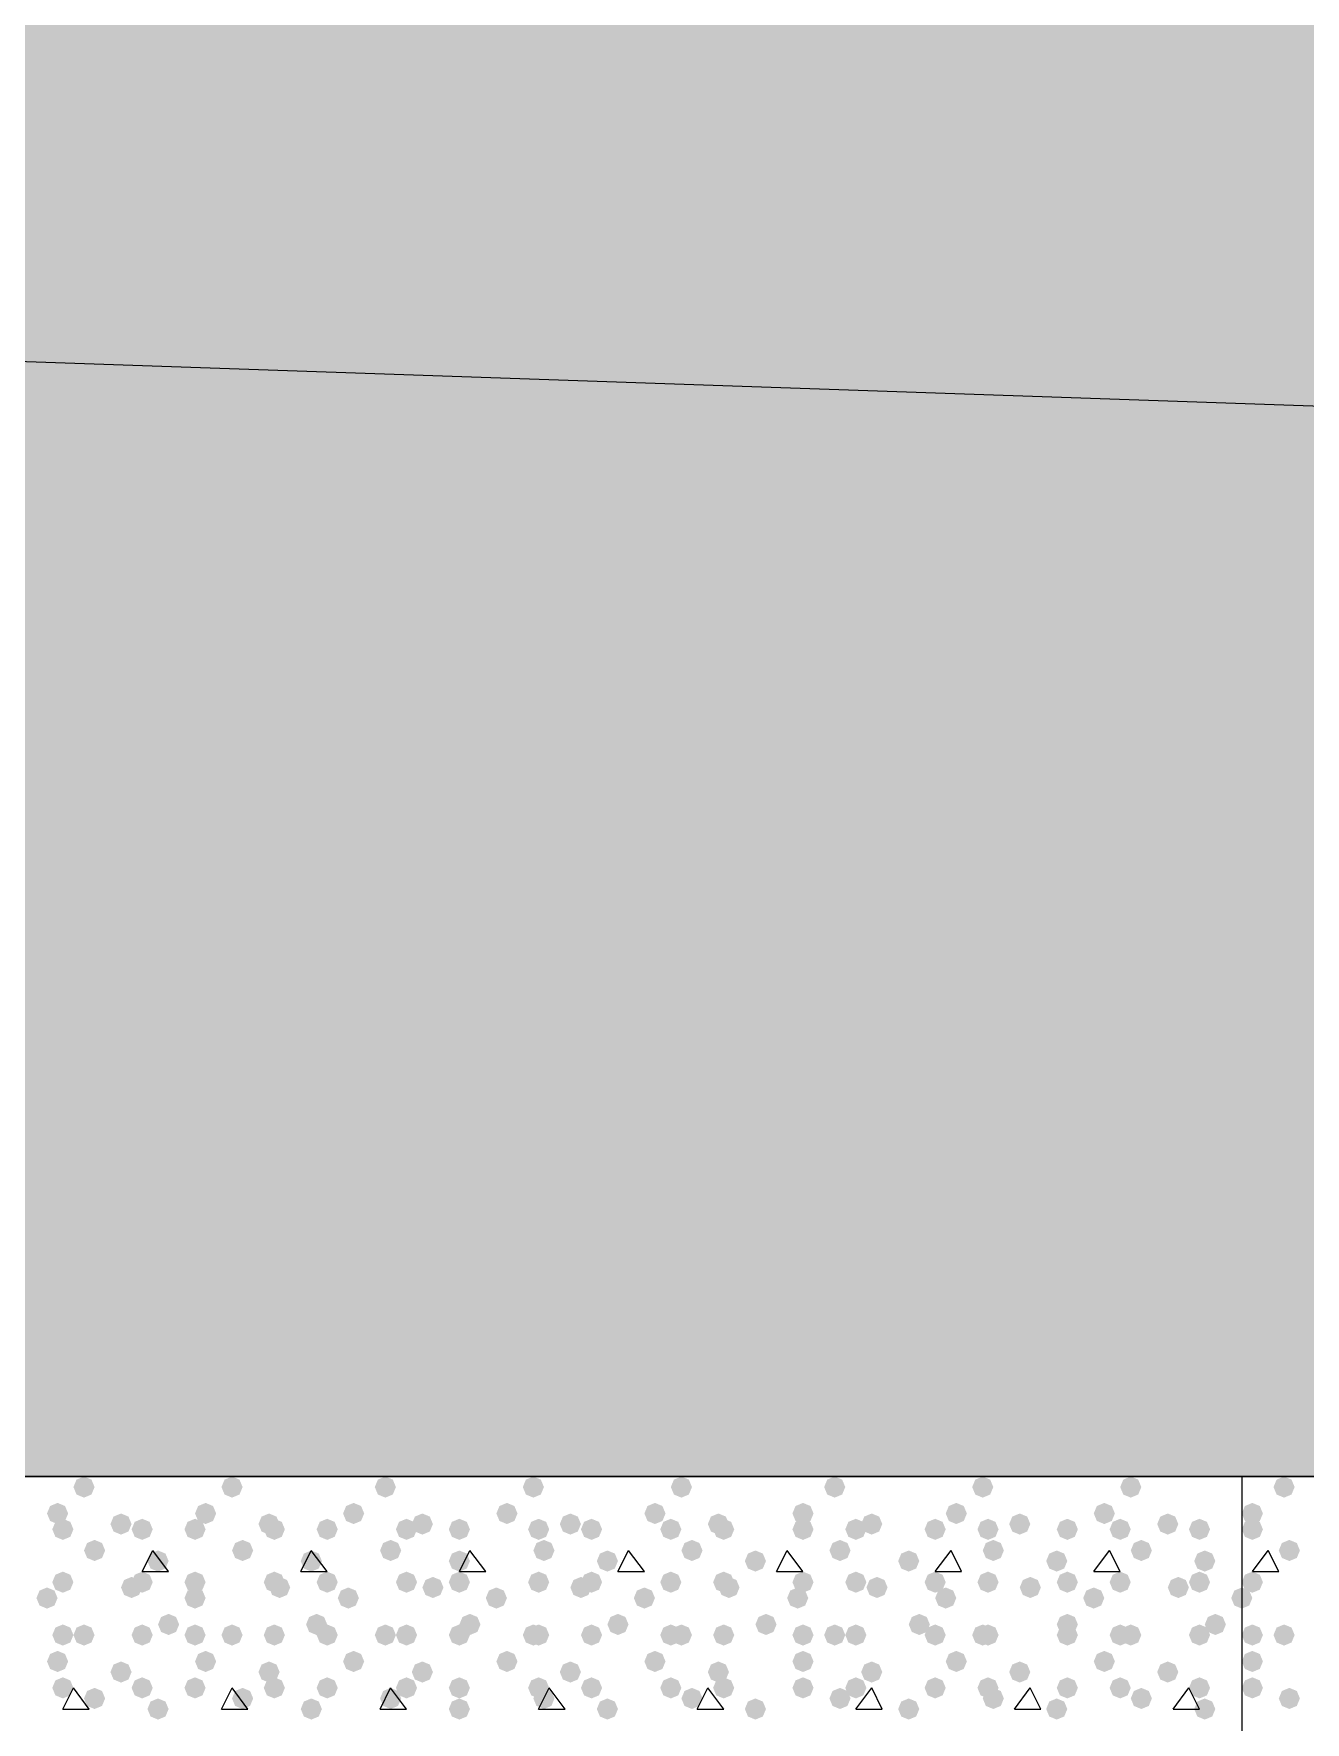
# Model space of a CAD drawing. Header units: millimetres. Extents: x 0 to 420, y 0 to 297.
# Drawn here: x 120.59 to 130.77, y 163.98 to 177.5 of the extents above; entities that cross this region are included whole.
import ezdxf

# ---------------------------------------------------------------- set-up
doc = ezdxf.new("R2010")
doc.units = ezdxf.units.MM
doc.layers.get('0').update_dxf_attribs({"linetype": 'CONTINUOUS'})

msp = doc.modelspace()

# ---------------------------------------------------------------- hatches: boundary and pattern name
at = {"true_color": 0x000008}
h = msp.add_hatch(color=0, dxfattribs=at)
h.paths.add_polyline_path([(378.544667, 177.927), (32.469667, 177.927), (378.544667, 165.946667)], flags=0)
h.paths.add_polyline_path([(32.469667, 177.927), (378.544667, 165.946667), (32.469667, 165.946667)], flags=0)
for points in [[(121.073333, 165.862), (121.048463, 165.802204), (120.988667, 165.777333), (120.928871, 165.802204), (120.904, 165.862), (120.928871, 165.921796), (120.988667, 165.946667), (121.048462, 165.921796)], [(122.258667, 165.862), (122.233796, 165.802204), (122.174, 165.777333), (122.114204, 165.802204), (122.089333, 165.862), (122.114204, 165.921796), (122.174, 165.946667), (122.233796, 165.921796)], [(123.486333, 165.862), (123.461463, 165.802204), (123.401667, 165.777333), (123.341871, 165.802204), (123.317, 165.862), (123.341871, 165.921796), (123.401667, 165.946667), (123.461462, 165.921796)], [(124.671667, 165.862), (124.646796, 165.802204), (124.587, 165.777333), (124.527204, 165.802204), (124.502333, 165.862), (124.527204, 165.921796), (124.587, 165.946667), (124.646796, 165.921796)], [(125.857, 165.862), (125.832129, 165.802204), (125.772333, 165.777333), (125.712538, 165.802204), (125.687667, 165.862), (125.712537, 165.921796), (125.772333, 165.946667), (125.832129, 165.921796)], [(127.084667, 165.862), (127.059796, 165.802204), (127, 165.777333), (126.940204, 165.802204), (126.915333, 165.862), (126.940204, 165.921796), (127, 165.946667), (127.059796, 165.921796)], [(128.27, 165.862), (128.245129, 165.802204), (128.185333, 165.777333), (128.125538, 165.802204), (128.100667, 165.862), (128.125537, 165.921796), (128.185333, 165.946667), (128.245129, 165.921796)], [(129.455333, 165.862), (129.430463, 165.802204), (129.370667, 165.777333), (129.310871, 165.802204), (129.286, 165.862), (129.310871, 165.921796), (129.370667, 165.946667), (129.430462, 165.921796)], [(120.861667, 165.650333), (120.836796, 165.590537), (120.777, 165.565667), (120.717204, 165.590537), (120.692333, 165.650333), (120.717204, 165.710129), (120.777, 165.735), (120.836796, 165.710129)], [(122.047, 165.650333), (122.022129, 165.590537), (121.962333, 165.565667), (121.902538, 165.590537), (121.877667, 165.650333), (121.902537, 165.710129), (121.962333, 165.735), (122.022129, 165.710129)], [(123.232333, 165.650333), (123.207463, 165.590537), (123.147667, 165.565667), (123.087871, 165.590537), (123.063, 165.650333), (123.087871, 165.710129), (123.147667, 165.735), (123.207462, 165.710129)], [(124.46, 165.650333), (124.435129, 165.590537), (124.375333, 165.565667), (124.315538, 165.590537), (124.290667, 165.650333), (124.315537, 165.710129), (124.375333, 165.735), (124.435129, 165.710129)], [(125.645333, 165.650333), (125.620463, 165.590537), (125.560667, 165.565667), (125.500871, 165.590537), (125.476, 165.650333), (125.500871, 165.710129), (125.560667, 165.735), (125.620462, 165.710129)], [(126.830667, 165.650333), (126.805796, 165.590537), (126.746, 165.565667), (126.686204, 165.590537), (126.661333, 165.650333), (126.686204, 165.710129), (126.746, 165.735), (126.805796, 165.710129)], [(128.058333, 165.650333), (128.033463, 165.590537), (127.973667, 165.565667), (127.913871, 165.590537), (127.889, 165.650333), (127.913871, 165.710129), (127.973667, 165.735), (128.033462, 165.710129)], [(129.243667, 165.650333), (129.218796, 165.590537), (129.159, 165.565667), (129.099204, 165.590537), (129.074333, 165.650333), (129.099204, 165.710129), (129.159, 165.735), (129.218796, 165.710129)], [(120.904, 165.523333), (120.879129, 165.463537), (120.819333, 165.438667), (120.759538, 165.463537), (120.734667, 165.523333), (120.759537, 165.583129), (120.819333, 165.608), (120.879129, 165.583129)], [(121.369667, 165.565667), (121.344796, 165.505871), (121.285, 165.481), (121.225204, 165.505871), (121.200333, 165.565667), (121.225204, 165.625462), (121.285, 165.650333), (121.344796, 165.625463)], [(121.539, 165.523333), (121.514129, 165.463537), (121.454333, 165.438667), (121.394538, 165.463537), (121.369667, 165.523333), (121.394537, 165.583129), (121.454333, 165.608), (121.514129, 165.583129)], [(121.962333, 165.523333), (121.937463, 165.463537), (121.877667, 165.438667), (121.817871, 165.463537), (121.793, 165.523333), (121.817871, 165.583129), (121.877667, 165.608), (121.937462, 165.583129)], [(122.555, 165.565667), (122.530129, 165.505871), (122.470333, 165.481), (122.410538, 165.505871), (122.385667, 165.565667), (122.410537, 165.625462), (122.470333, 165.650333), (122.530129, 165.625463)], [(122.597333, 165.523333), (122.572463, 165.463537), (122.512667, 165.438667), (122.452871, 165.463537), (122.428, 165.523333), (122.452871, 165.583129), (122.512667, 165.608), (122.572462, 165.583129)], [(123.020667, 165.523333), (122.995796, 165.463537), (122.936, 165.438667), (122.876204, 165.463537), (122.851333, 165.523333), (122.876204, 165.583129), (122.936, 165.608), (122.995796, 165.583129)], [(123.655667, 165.523333), (123.630796, 165.463537), (123.571, 165.438667), (123.511204, 165.463537), (123.486333, 165.523333), (123.511204, 165.583129), (123.571, 165.608), (123.630796, 165.583129)], [(123.782667, 165.565667), (123.757796, 165.505871), (123.698, 165.481), (123.638204, 165.505871), (123.613333, 165.565667), (123.638204, 165.625462), (123.698, 165.650333), (123.757796, 165.625463)], [(124.079, 165.523333), (124.054129, 165.463537), (123.994333, 165.438667), (123.934538, 165.463537), (123.909667, 165.523333), (123.934537, 165.583129), (123.994333, 165.608), (124.054129, 165.583129)], [(124.714, 165.523333), (124.689129, 165.463537), (124.629333, 165.438667), (124.569538, 165.463537), (124.544667, 165.523333), (124.569537, 165.583129), (124.629333, 165.608), (124.689129, 165.583129)], [(124.968, 165.565667), (124.943129, 165.505871), (124.883333, 165.481), (124.823537, 165.505871), (124.798667, 165.565667), (124.823537, 165.625462), (124.883333, 165.650333), (124.943129, 165.625463)], [(125.137333, 165.523333), (125.112463, 165.463537), (125.052667, 165.438667), (124.992871, 165.463537), (124.968, 165.523333), (124.992871, 165.583129), (125.052667, 165.608), (125.112462, 165.583129)], [(125.772333, 165.523333), (125.747463, 165.463537), (125.687667, 165.438667), (125.627871, 165.463537), (125.603, 165.523333), (125.627871, 165.583129), (125.687667, 165.608), (125.747462, 165.583129)], [(126.153333, 165.565667), (126.128463, 165.505871), (126.068667, 165.481), (126.008871, 165.505871), (125.984, 165.565667), (126.008871, 165.625462), (126.068667, 165.650333), (126.128462, 165.625463)], [(126.195667, 165.523333), (126.170796, 165.463537), (126.111, 165.438667), (126.051204, 165.463537), (126.026333, 165.523333), (126.051204, 165.583129), (126.111, 165.608), (126.170796, 165.583129)], [(126.830667, 165.523333), (126.805796, 165.463537), (126.746, 165.438667), (126.686204, 165.463537), (126.661333, 165.523333), (126.686204, 165.583129), (126.746, 165.608), (126.805796, 165.583129)], [(127.254, 165.523333), (127.229129, 165.463537), (127.169333, 165.438667), (127.109538, 165.463537), (127.084667, 165.523333), (127.109537, 165.583129), (127.169333, 165.608), (127.229129, 165.583129)], [(127.381, 165.565667), (127.356129, 165.505871), (127.296333, 165.481), (127.236537, 165.505871), (127.211667, 165.565667), (127.236537, 165.625462), (127.296333, 165.650333), (127.356129, 165.625463)], [(127.889, 165.523333), (127.864129, 165.463537), (127.804333, 165.438667), (127.744538, 165.463537), (127.719667, 165.523333), (127.744537, 165.583129), (127.804333, 165.608), (127.864129, 165.583129)], [(128.312333, 165.523333), (128.287463, 165.463537), (128.227667, 165.438667), (128.167871, 165.463537), (128.143, 165.523333), (128.167871, 165.583129), (128.227667, 165.608), (128.287462, 165.583129)], [(128.566333, 165.565667), (128.541462, 165.505871), (128.481667, 165.481), (128.421871, 165.505871), (128.397, 165.565667), (128.421871, 165.625462), (128.481667, 165.650333), (128.541462, 165.625463)], [(128.947333, 165.523333), (128.922463, 165.463537), (128.862667, 165.438667), (128.802871, 165.463537), (128.778, 165.523333), (128.802871, 165.583129), (128.862667, 165.608), (128.922462, 165.583129)], [(129.370667, 165.523333), (129.345796, 165.463537), (129.286, 165.438667), (129.226204, 165.463537), (129.201333, 165.523333), (129.226204, 165.583129), (129.286, 165.608), (129.345796, 165.583129)], [(129.751667, 165.565667), (129.726796, 165.505871), (129.667, 165.481), (129.607204, 165.505871), (129.582333, 165.565667), (129.607204, 165.625462), (129.667, 165.650333), (129.726796, 165.625463)], [(130.005667, 165.523333), (129.980796, 165.463537), (129.921, 165.438667), (129.861204, 165.463537), (129.836333, 165.523333), (129.861204, 165.583129), (129.921, 165.608), (129.980796, 165.583129)], [(121.158, 165.354), (121.133129, 165.294204), (121.073333, 165.269333), (121.013538, 165.294204), (120.988667, 165.354), (121.013537, 165.413796), (121.073333, 165.438667), (121.133129, 165.413796)], [(122.343333, 165.354), (122.318463, 165.294204), (122.258667, 165.269333), (122.198871, 165.294204), (122.174, 165.354), (122.198871, 165.413796), (122.258667, 165.438667), (122.318462, 165.413796)], [(123.528667, 165.354), (123.503796, 165.294204), (123.444, 165.269333), (123.384204, 165.294204), (123.359333, 165.354), (123.384204, 165.413796), (123.444, 165.438667), (123.503796, 165.413796)], [(124.756333, 165.354), (124.731462, 165.294204), (124.671667, 165.269333), (124.611871, 165.294204), (124.587, 165.354), (124.611871, 165.413796), (124.671667, 165.438667), (124.731462, 165.413796)], [(125.941667, 165.354), (125.916796, 165.294204), (125.857, 165.269333), (125.797204, 165.294204), (125.772333, 165.354), (125.797204, 165.413796), (125.857, 165.438667), (125.916796, 165.413796)], [(127.127, 165.354), (127.102129, 165.294204), (127.042333, 165.269333), (126.982538, 165.294204), (126.957667, 165.354), (126.982537, 165.413796), (127.042333, 165.438667), (127.102129, 165.413796)], [(128.354667, 165.354), (128.329796, 165.294204), (128.27, 165.269333), (128.210204, 165.294204), (128.185333, 165.354), (128.210204, 165.413796), (128.27, 165.438667), (128.329796, 165.413796)], [(129.54, 165.354), (129.515129, 165.294204), (129.455333, 165.269333), (129.395537, 165.294204), (129.370667, 165.354), (129.395537, 165.413796), (129.455333, 165.438667), (129.515129, 165.413796)], [(121.666, 165.269333), (121.641129, 165.209537), (121.581333, 165.184667), (121.521537, 165.209537), (121.496667, 165.269333), (121.521537, 165.329129), (121.581333, 165.354), (121.641129, 165.329129)], [(122.893667, 165.269333), (122.868796, 165.209537), (122.809, 165.184667), (122.749204, 165.209537), (122.724333, 165.269333), (122.749204, 165.329129), (122.809, 165.354), (122.868796, 165.329129)], [(124.079, 165.269333), (124.054129, 165.209537), (123.994333, 165.184667), (123.934538, 165.209537), (123.909667, 165.269333), (123.934537, 165.329129), (123.994333, 165.354), (124.054129, 165.329129)], [(125.264333, 165.269333), (125.239462, 165.209537), (125.179667, 165.184667), (125.119871, 165.209537), (125.095, 165.269333), (125.119871, 165.329129), (125.179667, 165.354), (125.239462, 165.329129)], [(126.449667, 165.269333), (126.424796, 165.209537), (126.365, 165.184667), (126.305204, 165.209537), (126.280333, 165.269333), (126.305204, 165.329129), (126.365, 165.354), (126.424796, 165.329129)], [(127.677333, 165.269333), (127.652463, 165.209537), (127.592667, 165.184667), (127.532871, 165.209537), (127.508, 165.269333), (127.532871, 165.329129), (127.592667, 165.354), (127.652462, 165.329129)], [(128.862667, 165.269333), (128.837796, 165.209537), (128.778, 165.184667), (128.718204, 165.209537), (128.693333, 165.269333), (128.718204, 165.329129), (128.778, 165.354), (128.837796, 165.329129)], [(130.048, 165.269333), (130.023129, 165.209537), (129.963333, 165.184667), (129.903538, 165.209537), (129.878667, 165.269333), (129.903537, 165.329129), (129.963333, 165.354), (130.023129, 165.329129)], [(120.904, 165.1), (120.879129, 165.040204), (120.819333, 165.015333), (120.759538, 165.040204), (120.734667, 165.1), (120.759537, 165.159796), (120.819333, 165.184667), (120.879129, 165.159796)], [(121.539, 165.1), (121.514129, 165.040204), (121.454333, 165.015333), (121.394538, 165.040204), (121.369667, 165.1), (121.394537, 165.159796), (121.454333, 165.184667), (121.514129, 165.159796)], [(121.962333, 165.1), (121.937463, 165.040204), (121.877667, 165.015333), (121.817871, 165.040204), (121.793, 165.1), (121.817871, 165.159796), (121.877667, 165.184667), (121.937462, 165.159796)], [(122.597333, 165.1), (122.572463, 165.040204), (122.512667, 165.015333), (122.452871, 165.040204), (122.428, 165.1), (122.452871, 165.159796), (122.512667, 165.184667), (122.572462, 165.159796)], [(123.020667, 165.1), (122.995796, 165.040204), (122.936, 165.015333), (122.876204, 165.040204), (122.851333, 165.1), (122.876204, 165.159796), (122.936, 165.184667), (122.995796, 165.159796)], [(123.655667, 165.1), (123.630796, 165.040204), (123.571, 165.015333), (123.511204, 165.040204), (123.486333, 165.1), (123.511204, 165.159796), (123.571, 165.184667), (123.630796, 165.159796)], [(124.079, 165.1), (124.054129, 165.040204), (123.994333, 165.015333), (123.934538, 165.040204), (123.909667, 165.1), (123.934537, 165.159796), (123.994333, 165.184667), (124.054129, 165.159796)], [(124.714, 165.1), (124.689129, 165.040204), (124.629333, 165.015333), (124.569538, 165.040204), (124.544667, 165.1), (124.569537, 165.159796), (124.629333, 165.184667), (124.689129, 165.159796)], [(125.137333, 165.1), (125.112463, 165.040204), (125.052667, 165.015333), (124.992871, 165.040204), (124.968, 165.1), (124.992871, 165.159796), (125.052667, 165.184667), (125.112462, 165.159796)], [(125.772333, 165.1), (125.747463, 165.040204), (125.687667, 165.015333), (125.627871, 165.040204), (125.603, 165.1), (125.627871, 165.159796), (125.687667, 165.184667), (125.747462, 165.159796)], [(126.195667, 165.1), (126.170796, 165.040204), (126.111, 165.015333), (126.051204, 165.040204), (126.026333, 165.1), (126.051204, 165.159796), (126.111, 165.184667), (126.170796, 165.159796)], [(126.830667, 165.1), (126.805796, 165.040204), (126.746, 165.015333), (126.686204, 165.040204), (126.661333, 165.1), (126.686204, 165.159796), (126.746, 165.184667), (126.805796, 165.159796)], [(127.254, 165.1), (127.229129, 165.040204), (127.169333, 165.015333), (127.109538, 165.040204), (127.084667, 165.1), (127.109537, 165.159796), (127.169333, 165.184667), (127.229129, 165.159796)], [(127.889, 165.1), (127.864129, 165.040204), (127.804333, 165.015333), (127.744538, 165.040204), (127.719667, 165.1), (127.744537, 165.159796), (127.804333, 165.184667), (127.864129, 165.159796)], [(128.312333, 165.1), (128.287463, 165.040204), (128.227667, 165.015333), (128.167871, 165.040204), (128.143, 165.1), (128.167871, 165.159796), (128.227667, 165.184667), (128.287462, 165.159796)], [(128.947333, 165.1), (128.922463, 165.040204), (128.862667, 165.015333), (128.802871, 165.040204), (128.778, 165.1), (128.802871, 165.159796), (128.862667, 165.184667), (128.922462, 165.159796)], [(129.370667, 165.1), (129.345796, 165.040204), (129.286, 165.015333), (129.226204, 165.040204), (129.201333, 165.1), (129.226204, 165.159796), (129.286, 165.184667), (129.345796, 165.159796)], [(130.005667, 165.1), (129.980796, 165.040204), (129.921, 165.015333), (129.861204, 165.040204), (129.836333, 165.1), (129.861204, 165.159796), (129.921, 165.184667), (129.980796, 165.159796)], [(120.777, 164.973), (120.752129, 164.913204), (120.692333, 164.888333), (120.632538, 164.913204), (120.607667, 164.973), (120.632537, 165.032796), (120.692333, 165.057667), (120.752129, 165.032796)], [(121.454333, 165.057667), (121.429462, 164.997871), (121.369667, 164.973), (121.309871, 164.997871), (121.285, 165.057667), (121.309871, 165.117462), (121.369667, 165.142333), (121.429462, 165.117463)], [(121.962333, 164.973), (121.937463, 164.913204), (121.877667, 164.888333), (121.817871, 164.913204), (121.793, 164.973), (121.817871, 165.032796), (121.877667, 165.057667), (121.937462, 165.032796)], [(122.639667, 165.057667), (122.614796, 164.997871), (122.555, 164.973), (122.495204, 164.997871), (122.470333, 165.057667), (122.495204, 165.117462), (122.555, 165.142333), (122.614796, 165.117463)], [(123.19, 164.973), (123.165129, 164.913204), (123.105333, 164.888333), (123.045538, 164.913204), (123.020667, 164.973), (123.045537, 165.032796), (123.105333, 165.057667), (123.165129, 165.032796)], [(123.867333, 165.057667), (123.842463, 164.997871), (123.782667, 164.973), (123.722871, 164.997871), (123.698, 165.057667), (123.722871, 165.117462), (123.782667, 165.142333), (123.842462, 165.117463)], [(124.375333, 164.973), (124.350463, 164.913204), (124.290667, 164.888333), (124.230871, 164.913204), (124.206, 164.973), (124.230871, 165.032796), (124.290667, 165.057667), (124.350462, 165.032796)], [(125.052667, 165.057667), (125.027796, 164.997871), (124.968, 164.973), (124.908204, 164.997871), (124.883333, 165.057667), (124.908204, 165.117462), (124.968, 165.142333), (125.027796, 165.117463)], [(125.560667, 164.973), (125.535796, 164.913204), (125.476, 164.888333), (125.416204, 164.913204), (125.391333, 164.973), (125.416204, 165.032796), (125.476, 165.057667), (125.535796, 165.032796)], [(126.238, 165.057667), (126.213129, 164.997871), (126.153333, 164.973), (126.093538, 164.997871), (126.068667, 165.057667), (126.093537, 165.117462), (126.153333, 165.142333), (126.213129, 165.117463)], [(126.788333, 164.973), (126.763463, 164.913204), (126.703667, 164.888333), (126.643871, 164.913204), (126.619, 164.973), (126.643871, 165.032796), (126.703667, 165.057667), (126.763462, 165.032796)], [(127.423333, 165.057667), (127.398463, 164.997871), (127.338667, 164.973), (127.278871, 164.997871), (127.254, 165.057667), (127.278871, 165.117462), (127.338667, 165.142333), (127.398462, 165.117463)], [(127.973667, 164.973), (127.948796, 164.913204), (127.889, 164.888333), (127.829204, 164.913204), (127.804333, 164.973), (127.829204, 165.032796), (127.889, 165.057667), (127.948796, 165.032796)], [(128.651, 165.057667), (128.626129, 164.997871), (128.566333, 164.973), (128.506537, 164.997871), (128.481667, 165.057667), (128.506537, 165.117462), (128.566333, 165.142333), (128.626129, 165.117463)], [(129.159, 164.973), (129.134129, 164.913204), (129.074333, 164.888333), (129.014538, 164.913204), (128.989667, 164.973), (129.014537, 165.032796), (129.074333, 165.057667), (129.134129, 165.032796)], [(129.836333, 165.057667), (129.811463, 164.997871), (129.751667, 164.973), (129.691871, 164.997871), (129.667, 165.057667), (129.691871, 165.117462), (129.751667, 165.142333), (129.811462, 165.117463)], [(120.904, 164.676667), (120.879129, 164.616871), (120.819333, 164.592), (120.759538, 164.616871), (120.734667, 164.676667), (120.759537, 164.736462), (120.819333, 164.761333), (120.879129, 164.736463)], [(121.073333, 164.676667), (121.048463, 164.616871), (120.988667, 164.592), (120.928871, 164.616871), (120.904, 164.676667), (120.928871, 164.736462), (120.988667, 164.761333), (121.048462, 164.736463)], [(121.539, 164.676667), (121.514129, 164.616871), (121.454333, 164.592), (121.394538, 164.616871), (121.369667, 164.676667), (121.394537, 164.736462), (121.454333, 164.761333), (121.514129, 164.736463)], [(121.750667, 164.761333), (121.725796, 164.701537), (121.666, 164.676667), (121.606204, 164.701537), (121.581333, 164.761333), (121.606204, 164.821129), (121.666, 164.846), (121.725796, 164.821129)], [(121.962333, 164.676667), (121.937463, 164.616871), (121.877667, 164.592), (121.817871, 164.616871), (121.793, 164.676667), (121.817871, 164.736462), (121.877667, 164.761333), (121.937462, 164.736463)], [(122.258667, 164.676667), (122.233796, 164.616871), (122.174, 164.592), (122.114204, 164.616871), (122.089333, 164.676667), (122.114204, 164.736462), (122.174, 164.761333), (122.233796, 164.736463)], [(122.597333, 164.676667), (122.572463, 164.616871), (122.512667, 164.592), (122.452871, 164.616871), (122.428, 164.676667), (122.452871, 164.736462), (122.512667, 164.761333), (122.572462, 164.736463)], [(122.936, 164.761333), (122.911129, 164.701537), (122.851333, 164.676667), (122.791537, 164.701537), (122.766667, 164.761333), (122.791537, 164.821129), (122.851333, 164.846), (122.911129, 164.821129)], [(123.020667, 164.676667), (122.995796, 164.616871), (122.936, 164.592), (122.876204, 164.616871), (122.851333, 164.676667), (122.876204, 164.736462), (122.936, 164.761333), (122.995796, 164.736463)], [(123.486333, 164.676667), (123.461463, 164.616871), (123.401667, 164.592), (123.341871, 164.616871), (123.317, 164.676667), (123.341871, 164.736462), (123.401667, 164.761333), (123.461462, 164.736463)], [(123.655667, 164.676667), (123.630796, 164.616871), (123.571, 164.592), (123.511204, 164.616871), (123.486333, 164.676667), (123.511204, 164.736462), (123.571, 164.761333), (123.630796, 164.736463)], [(124.079, 164.676667), (124.054129, 164.616871), (123.994333, 164.592), (123.934538, 164.616871), (123.909667, 164.676667), (123.934537, 164.736462), (123.994333, 164.761333), (124.054129, 164.736463)], [(124.163667, 164.761333), (124.138796, 164.701537), (124.079, 164.676667), (124.019204, 164.701537), (123.994333, 164.761333), (124.019204, 164.821129), (124.079, 164.846), (124.138796, 164.821129)], [(124.671667, 164.676667), (124.646796, 164.616871), (124.587, 164.592), (124.527204, 164.616871), (124.502333, 164.676667), (124.527204, 164.736462), (124.587, 164.761333), (124.646796, 164.736463)], [(124.714, 164.676667), (124.689129, 164.616871), (124.629333, 164.592), (124.569538, 164.616871), (124.544667, 164.676667), (124.569537, 164.736462), (124.629333, 164.761333), (124.689129, 164.736463)], [(125.137333, 164.676667), (125.112463, 164.616871), (125.052667, 164.592), (124.992871, 164.616871), (124.968, 164.676667), (124.992871, 164.736462), (125.052667, 164.761333), (125.112462, 164.736463)], [(125.349, 164.761333), (125.324129, 164.701537), (125.264333, 164.676667), (125.204538, 164.701537), (125.179667, 164.761333), (125.204537, 164.821129), (125.264333, 164.846), (125.324129, 164.821129)], [(125.772333, 164.676667), (125.747463, 164.616871), (125.687667, 164.592), (125.627871, 164.616871), (125.603, 164.676667), (125.627871, 164.736462), (125.687667, 164.761333), (125.747462, 164.736463)], [(125.857, 164.676667), (125.832129, 164.616871), (125.772333, 164.592), (125.712538, 164.616871), (125.687667, 164.676667), (125.712537, 164.736462), (125.772333, 164.761333), (125.832129, 164.736463)], [(126.195667, 164.676667), (126.170796, 164.616871), (126.111, 164.592), (126.051204, 164.616871), (126.026333, 164.676667), (126.051204, 164.736462), (126.111, 164.761333), (126.170796, 164.736463)], [(126.534333, 164.761333), (126.509462, 164.701537), (126.449667, 164.676667), (126.389871, 164.701537), (126.365, 164.761333), (126.389871, 164.821129), (126.449667, 164.846), (126.509462, 164.821129)], [(126.830667, 164.676667), (126.805796, 164.616871), (126.746, 164.592), (126.686204, 164.616871), (126.661333, 164.676667), (126.686204, 164.736462), (126.746, 164.761333), (126.805796, 164.736463)], [(127.084667, 164.676667), (127.059796, 164.616871), (127, 164.592), (126.940204, 164.616871), (126.915333, 164.676667), (126.940204, 164.736462), (127, 164.761333), (127.059796, 164.736463)], [(127.254, 164.676667), (127.229129, 164.616871), (127.169333, 164.592), (127.109538, 164.616871), (127.084667, 164.676667), (127.109537, 164.736462), (127.169333, 164.761333), (127.229129, 164.736463)], [(127.762, 164.761333), (127.737129, 164.701537), (127.677333, 164.676667), (127.617538, 164.701537), (127.592667, 164.761333), (127.617537, 164.821129), (127.677333, 164.846), (127.737129, 164.821129)], [(127.889, 164.676667), (127.864129, 164.616871), (127.804333, 164.592), (127.744538, 164.616871), (127.719667, 164.676667), (127.744537, 164.736462), (127.804333, 164.761333), (127.864129, 164.736463)], [(128.27, 164.676667), (128.245129, 164.616871), (128.185333, 164.592), (128.125538, 164.616871), (128.100667, 164.676667), (128.125537, 164.736462), (128.185333, 164.761333), (128.245129, 164.736463)], [(128.312333, 164.676667), (128.287463, 164.616871), (128.227667, 164.592), (128.167871, 164.616871), (128.143, 164.676667), (128.167871, 164.736462), (128.227667, 164.761333), (128.287462, 164.736463)], [(128.947333, 164.761333), (128.922463, 164.701537), (128.862667, 164.676667), (128.802871, 164.701537), (128.778, 164.761333), (128.802871, 164.821129), (128.862667, 164.846), (128.922462, 164.821129)], [(128.947333, 164.676667), (128.922463, 164.616871), (128.862667, 164.592), (128.802871, 164.616871), (128.778, 164.676667), (128.802871, 164.736462), (128.862667, 164.761333), (128.922462, 164.736463)], [(129.370667, 164.676667), (129.345796, 164.616871), (129.286, 164.592), (129.226204, 164.616871), (129.201333, 164.676667), (129.226204, 164.736462), (129.286, 164.761333), (129.345796, 164.736463)], [(129.455333, 164.676667), (129.430463, 164.616871), (129.370667, 164.592), (129.310871, 164.616871), (129.286, 164.676667), (129.310871, 164.736462), (129.370667, 164.761333), (129.430462, 164.736463)], [(130.005667, 164.676667), (129.980796, 164.616871), (129.921, 164.592), (129.861204, 164.616871), (129.836333, 164.676667), (129.861204, 164.736462), (129.921, 164.761333), (129.980796, 164.736463)], [(130.132667, 164.761333), (130.107796, 164.701537), (130.048, 164.676667), (129.988204, 164.701537), (129.963333, 164.761333), (129.988204, 164.821129), (130.048, 164.846), (130.107796, 164.821129)], [(120.861667, 164.465), (120.836796, 164.405204), (120.777, 164.380333), (120.717204, 164.405204), (120.692333, 164.465), (120.717204, 164.524796), (120.777, 164.549667), (120.836796, 164.524796)], [(122.047, 164.465), (122.022129, 164.405204), (121.962333, 164.380333), (121.902538, 164.405204), (121.877667, 164.465), (121.902537, 164.524796), (121.962333, 164.549667), (122.022129, 164.524796)], [(123.232333, 164.465), (123.207463, 164.405204), (123.147667, 164.380333), (123.087871, 164.405204), (123.063, 164.465), (123.087871, 164.524796), (123.147667, 164.549667), (123.207462, 164.524796)], [(124.46, 164.465), (124.435129, 164.405204), (124.375333, 164.380333), (124.315538, 164.405204), (124.290667, 164.465), (124.315537, 164.524796), (124.375333, 164.549667), (124.435129, 164.524796)], [(125.645333, 164.465), (125.620463, 164.405204), (125.560667, 164.380333), (125.500871, 164.405204), (125.476, 164.465), (125.500871, 164.524796), (125.560667, 164.549667), (125.620462, 164.524796)], [(126.830667, 164.465), (126.805796, 164.405204), (126.746, 164.380333), (126.686204, 164.405204), (126.661333, 164.465), (126.686204, 164.524796), (126.746, 164.549667), (126.805796, 164.524796)], [(128.058333, 164.465), (128.033463, 164.405204), (127.973667, 164.380333), (127.913871, 164.405204), (127.889, 164.465), (127.913871, 164.524796), (127.973667, 164.549667), (128.033462, 164.524796)], [(129.243667, 164.465), (129.218796, 164.405204), (129.159, 164.380333), (129.099204, 164.405204), (129.074333, 164.465), (129.099204, 164.524796), (129.159, 164.549667), (129.218796, 164.524796)], [(120.904, 164.253333), (120.879129, 164.193537), (120.819333, 164.168667), (120.759538, 164.193537), (120.734667, 164.253333), (120.759537, 164.313129), (120.819333, 164.338), (120.879129, 164.313129)], [(121.369667, 164.380333), (121.344796, 164.320537), (121.285, 164.295667), (121.225204, 164.320537), (121.200333, 164.380333), (121.225204, 164.440129), (121.285, 164.465), (121.344796, 164.440129)], [(121.539, 164.253333), (121.514129, 164.193537), (121.454333, 164.168667), (121.394538, 164.193537), (121.369667, 164.253333), (121.394537, 164.313129), (121.454333, 164.338), (121.514129, 164.313129)], [(121.962333, 164.253333), (121.937463, 164.193537), (121.877667, 164.168667), (121.817871, 164.193537), (121.793, 164.253333), (121.817871, 164.313129), (121.877667, 164.338), (121.937462, 164.313129)], [(122.555, 164.380333), (122.530129, 164.320537), (122.470333, 164.295667), (122.410538, 164.320537), (122.385667, 164.380333), (122.410537, 164.440129), (122.470333, 164.465), (122.530129, 164.440129)], [(122.597333, 164.253333), (122.572463, 164.193537), (122.512667, 164.168667), (122.452871, 164.193537), (122.428, 164.253333), (122.452871, 164.313129), (122.512667, 164.338), (122.572462, 164.313129)], [(123.020667, 164.253333), (122.995796, 164.193537), (122.936, 164.168667), (122.876204, 164.193537), (122.851333, 164.253333), (122.876204, 164.313129), (122.936, 164.338), (122.995796, 164.313129)], [(123.655667, 164.253333), (123.630796, 164.193537), (123.571, 164.168667), (123.511204, 164.193537), (123.486333, 164.253333), (123.511204, 164.313129), (123.571, 164.338), (123.630796, 164.313129)], [(123.782667, 164.380333), (123.757796, 164.320537), (123.698, 164.295667), (123.638204, 164.320537), (123.613333, 164.380333), (123.638204, 164.440129), (123.698, 164.465), (123.757796, 164.440129)], [(124.079, 164.253333), (124.054129, 164.193537), (123.994333, 164.168667), (123.934538, 164.193537), (123.909667, 164.253333), (123.934537, 164.313129), (123.994333, 164.338), (124.054129, 164.313129)], [(124.714, 164.253333), (124.689129, 164.193537), (124.629333, 164.168667), (124.569538, 164.193537), (124.544667, 164.253333), (124.569537, 164.313129), (124.629333, 164.338), (124.689129, 164.313129)], [(124.968, 164.380333), (124.943129, 164.320537), (124.883333, 164.295667), (124.823537, 164.320537), (124.798667, 164.380333), (124.823537, 164.440129), (124.883333, 164.465), (124.943129, 164.440129)], [(125.137333, 164.253333), (125.112463, 164.193537), (125.052667, 164.168667), (124.992871, 164.193537), (124.968, 164.253333), (124.992871, 164.313129), (125.052667, 164.338), (125.112462, 164.313129)], [(125.772333, 164.253333), (125.747463, 164.193537), (125.687667, 164.168667), (125.627871, 164.193537), (125.603, 164.253333), (125.627871, 164.313129), (125.687667, 164.338), (125.747462, 164.313129)], [(126.153333, 164.380333), (126.128463, 164.320537), (126.068667, 164.295667), (126.008871, 164.320537), (125.984, 164.380333), (126.008871, 164.440129), (126.068667, 164.465), (126.128462, 164.440129)], [(126.195667, 164.253333), (126.170796, 164.193537), (126.111, 164.168667), (126.051204, 164.193537), (126.026333, 164.253333), (126.051204, 164.313129), (126.111, 164.338), (126.170796, 164.313129)], [(126.830667, 164.253333), (126.805796, 164.193537), (126.746, 164.168667), (126.686204, 164.193537), (126.661333, 164.253333), (126.686204, 164.313129), (126.746, 164.338), (126.805796, 164.313129)], [(127.254, 164.253333), (127.229129, 164.193537), (127.169333, 164.168667), (127.109538, 164.193537), (127.084667, 164.253333), (127.109537, 164.313129), (127.169333, 164.338), (127.229129, 164.313129)], [(127.381, 164.380333), (127.356129, 164.320537), (127.296333, 164.295667), (127.236537, 164.320537), (127.211667, 164.380333), (127.236537, 164.440129), (127.296333, 164.465), (127.356129, 164.440129)], [(127.889, 164.253333), (127.864129, 164.193537), (127.804333, 164.168667), (127.744538, 164.193537), (127.719667, 164.253333), (127.744537, 164.313129), (127.804333, 164.338), (127.864129, 164.313129)], [(128.312333, 164.253333), (128.287463, 164.193537), (128.227667, 164.168667), (128.167871, 164.193537), (128.143, 164.253333), (128.167871, 164.313129), (128.227667, 164.338), (128.287462, 164.313129)], [(128.566333, 164.380333), (128.541462, 164.320537), (128.481667, 164.295667), (128.421871, 164.320537), (128.397, 164.380333), (128.421871, 164.440129), (128.481667, 164.465), (128.541462, 164.440129)], [(128.947333, 164.253333), (128.922463, 164.193537), (128.862667, 164.168667), (128.802871, 164.193537), (128.778, 164.253333), (128.802871, 164.313129), (128.862667, 164.338), (128.922462, 164.313129)], [(129.370667, 164.253333), (129.345796, 164.193537), (129.286, 164.168667), (129.226204, 164.193537), (129.201333, 164.253333), (129.226204, 164.313129), (129.286, 164.338), (129.345796, 164.313129)], [(129.751667, 164.380333), (129.726796, 164.320537), (129.667, 164.295667), (129.607204, 164.320537), (129.582333, 164.380333), (129.607204, 164.440129), (129.667, 164.465), (129.726796, 164.440129)], [(130.005667, 164.253333), (129.980796, 164.193537), (129.921, 164.168667), (129.861204, 164.193537), (129.836333, 164.253333), (129.861204, 164.313129), (129.921, 164.338), (129.980796, 164.313129)], [(121.158, 164.168667), (121.133129, 164.108871), (121.073333, 164.084), (121.013538, 164.108871), (120.988667, 164.168667), (121.013537, 164.228462), (121.073333, 164.253333), (121.133129, 164.228463)], [(122.343333, 164.168667), (122.318463, 164.108871), (122.258667, 164.084), (122.198871, 164.108871), (122.174, 164.168667), (122.198871, 164.228462), (122.258667, 164.253333), (122.318462, 164.228463)], [(123.528667, 164.168667), (123.503796, 164.108871), (123.444, 164.084), (123.384204, 164.108871), (123.359333, 164.168667), (123.384204, 164.228462), (123.444, 164.253333), (123.503796, 164.228463)], [(124.756333, 164.168667), (124.731462, 164.108871), (124.671667, 164.084), (124.611871, 164.108871), (124.587, 164.168667), (124.611871, 164.228462), (124.671667, 164.253333), (124.731462, 164.228463)], [(125.941667, 164.168667), (125.916796, 164.108871), (125.857, 164.084), (125.797204, 164.108871), (125.772333, 164.168667), (125.797204, 164.228462), (125.857, 164.253333), (125.916796, 164.228463)], [(127.127, 164.168667), (127.102129, 164.108871), (127.042333, 164.084), (126.982538, 164.108871), (126.957667, 164.168667), (126.982537, 164.228462), (127.042333, 164.253333), (127.102129, 164.228463)], [(128.354667, 164.168667), (128.329796, 164.108871), (128.27, 164.084), (128.210204, 164.108871), (128.185333, 164.168667), (128.210204, 164.228462), (128.27, 164.253333), (128.329796, 164.228463)], [(129.54, 164.168667), (129.515129, 164.108871), (129.455333, 164.084), (129.395537, 164.108871), (129.370667, 164.168667), (129.395537, 164.228462), (129.455333, 164.253333), (129.515129, 164.228463)], [(121.666, 164.084), (121.641129, 164.024204), (121.581333, 163.999333), (121.521537, 164.024204), (121.496667, 164.084), (121.521537, 164.143796), (121.581333, 164.168667), (121.641129, 164.143796)], [(122.893667, 164.084), (122.868796, 164.024204), (122.809, 163.999333), (122.749204, 164.024204), (122.724333, 164.084), (122.749204, 164.143796), (122.809, 164.168667), (122.868796, 164.143796)], [(124.079, 164.084), (124.054129, 164.024204), (123.994333, 163.999333), (123.934538, 164.024204), (123.909667, 164.084), (123.934537, 164.143796), (123.994333, 164.168667), (124.054129, 164.143796)], [(125.264333, 164.084), (125.239462, 164.024204), (125.179667, 163.999333), (125.119871, 164.024204), (125.095, 164.084), (125.119871, 164.143796), (125.179667, 164.168667), (125.239462, 164.143796)], [(126.449667, 164.084), (126.424796, 164.024204), (126.365, 163.999333), (126.305204, 164.024204), (126.280333, 164.084), (126.305204, 164.143796), (126.365, 164.168667), (126.424796, 164.143796)], [(127.677333, 164.084), (127.652463, 164.024204), (127.592667, 163.999333), (127.532871, 164.024204), (127.508, 164.084), (127.532871, 164.143796), (127.592667, 164.168667), (127.652462, 164.143796)], [(128.862667, 164.084), (128.837796, 164.024204), (128.778, 163.999333), (128.718204, 164.024204), (128.693333, 164.084), (128.718204, 164.143796), (128.778, 164.168667), (128.837796, 164.143796)], [(130.048, 164.084), (130.023129, 164.024204), (129.963333, 163.999333), (129.903538, 164.024204), (129.878667, 164.084), (129.903537, 164.143796), (129.963333, 164.168667), (130.023129, 164.143796)]]:
    msp.add_hatch(color=0, dxfattribs=at).paths.add_polyline_path(points, flags=0)
at = {"true_color": 0x000007}
for points in [[(130.683, 165.862), (130.658129, 165.802204), (130.598333, 165.777333), (130.538537, 165.802204), (130.513667, 165.862), (130.538537, 165.921796), (130.598333, 165.946667), (130.658129, 165.921796)], [(130.429, 165.650333), (130.404129, 165.590537), (130.344333, 165.565667), (130.284538, 165.590537), (130.259667, 165.650333), (130.284537, 165.710129), (130.344333, 165.735), (130.404129, 165.710129)], [(130.429, 165.523333), (130.404129, 165.463537), (130.344333, 165.438667), (130.284538, 165.463537), (130.259667, 165.523333), (130.284537, 165.583129), (130.344333, 165.608), (130.404129, 165.583129)], [(130.725333, 165.354), (130.700463, 165.294204), (130.640667, 165.269333), (130.580871, 165.294204), (130.556, 165.354), (130.580871, 165.413796), (130.640667, 165.438667), (130.700462, 165.413796)], [(130.429, 165.1), (130.404129, 165.040204), (130.344333, 165.015333), (130.284538, 165.040204), (130.259667, 165.1), (130.284537, 165.159796), (130.344333, 165.184667), (130.404129, 165.159796)], [(130.344333, 164.973), (130.319462, 164.913204), (130.259667, 164.888333), (130.199871, 164.913204), (130.175, 164.973), (130.199871, 165.032796), (130.259667, 165.057667), (130.319462, 165.032796)], [(130.429, 164.676667), (130.404129, 164.616871), (130.344333, 164.592), (130.284538, 164.616871), (130.259667, 164.676667), (130.284537, 164.736462), (130.344333, 164.761333), (130.404129, 164.736463)], [(130.683, 164.676667), (130.658129, 164.616871), (130.598333, 164.592), (130.538537, 164.616871), (130.513667, 164.676667), (130.538537, 164.736462), (130.598333, 164.761333), (130.658129, 164.736463)], [(130.429, 164.465), (130.404129, 164.405204), (130.344333, 164.380333), (130.284538, 164.405204), (130.259667, 164.465), (130.284537, 164.524796), (130.344333, 164.549667), (130.404129, 164.524796)], [(130.429, 164.253333), (130.404129, 164.193537), (130.344333, 164.168667), (130.284538, 164.193537), (130.259667, 164.253333), (130.284537, 164.313129), (130.344333, 164.338), (130.404129, 164.313129)], [(130.725333, 164.168667), (130.700463, 164.108871), (130.640667, 164.084), (130.580871, 164.108871), (130.556, 164.168667), (130.580871, 164.228462), (130.640667, 164.253333), (130.700462, 164.228463)]]:
    msp.add_hatch(color=0, dxfattribs=at).paths.add_polyline_path(points, flags=0)

# ---------------------------------------------------------------- linework, layer by layer
at = {"color": 0, "true_color": 0x000008}
for points in [[(378.544667, 177.927), (32.469667, 177.927), (378.544667, 165.946667)], [(32.469667, 177.927), (378.544667, 165.946667), (32.469667, 165.946667)]]:
    msp.add_lwpolyline(points, close=True, dxfattribs=at)
at = {"color": 0, "true_color": 0x000007}
for points in [[(31.369, 142.621), (31.369, 165.946667), (379.603, 165.946667), (379.603, 142.621), (217.17, 142.621), (217.17, 121.454333), (193.844333, 121.454333), (193.844333, 142.621)], [(31.369, 142.621), (31.369, 165.946667), (379.603, 165.946667), (379.603, 142.621), (217.17, 142.621), (217.17, 121.454333), (193.844333, 121.454333), (193.844333, 142.621)], [(130.259667, 165.946667), (130.259667, 163.83), (132.376333, 163.83), (132.376333, 165.946667)]]:
    msp.add_lwpolyline(points, close=True, dxfattribs=at)
for points in [[(130.259667, 165.946667), (111.209667, 165.946667)], [(130.344333, 165.184667), (130.471333, 165.354)], [(130.556, 165.184667), (130.471333, 165.354)], [(130.344333, 165.184667), (130.556, 165.184667)]]:
    msp.add_lwpolyline(points, dxfattribs=at)
at = {"color": 0, "true_color": 0x000008}
for points in [[(121.454333, 165.184667), (121.539, 165.354)], [(121.666, 165.184667), (121.539, 165.354)], [(122.724333, 165.184667), (122.809, 165.354)], [(122.936, 165.184667), (122.809, 165.354)], [(123.994333, 165.184667), (124.079, 165.354)], [(124.206, 165.184667), (124.079, 165.354)], [(125.264333, 165.184667), (125.349, 165.354)], [(125.476, 165.184667), (125.349, 165.354)], [(126.534333, 165.184667), (126.619, 165.354)], [(126.746, 165.184667), (126.619, 165.354)], [(127.804333, 165.184667), (127.931333, 165.354)], [(128.016, 165.184667), (127.931333, 165.354)], [(129.074333, 165.184667), (129.201333, 165.354)], [(129.286, 165.184667), (129.201333, 165.354)], [(121.454333, 165.184667), (121.666, 165.184667)], [(122.724333, 165.184667), (122.936, 165.184667)], [(123.994333, 165.184667), (124.206, 165.184667)], [(125.264333, 165.184667), (125.476, 165.184667)], [(126.534333, 165.184667), (126.746, 165.184667)], [(127.804333, 165.184667), (128.016, 165.184667)], [(129.074333, 165.184667), (129.286, 165.184667)], [(120.819333, 164.084), (120.904, 164.253333)], [(121.031, 164.084), (120.904, 164.253333)], [(122.089333, 164.084), (122.174, 164.253333)], [(122.301, 164.084), (122.174, 164.253333)], [(123.359333, 164.084), (123.444, 164.253333)], [(123.571, 164.084), (123.444, 164.253333)], [(124.629333, 164.084), (124.714, 164.253333)], [(124.841, 164.084), (124.714, 164.253333)], [(125.899333, 164.084), (125.984, 164.253333)], [(126.111, 164.084), (125.984, 164.253333)], [(127.169333, 164.084), (127.296333, 164.253333)], [(127.381, 164.084), (127.296333, 164.253333)], [(128.439333, 164.084), (128.566333, 164.253333)], [(128.651, 164.084), (128.566333, 164.253333)], [(129.709333, 164.084), (129.836333, 164.253333)], [(129.921, 164.084), (129.836333, 164.253333)], [(120.819333, 164.084), (121.031, 164.084)], [(122.089333, 164.084), (122.301, 164.084)], [(123.359333, 164.084), (123.571, 164.084)], [(124.629333, 164.084), (124.841, 164.084)], [(125.899333, 164.084), (126.111, 164.084)], [(127.169333, 164.084), (127.381, 164.084)], [(128.439333, 164.084), (128.651, 164.084)], [(129.709333, 164.084), (129.921, 164.084)]]:
    msp.add_lwpolyline(points, dxfattribs=at)

doc.saveas('drawing.dxf')
